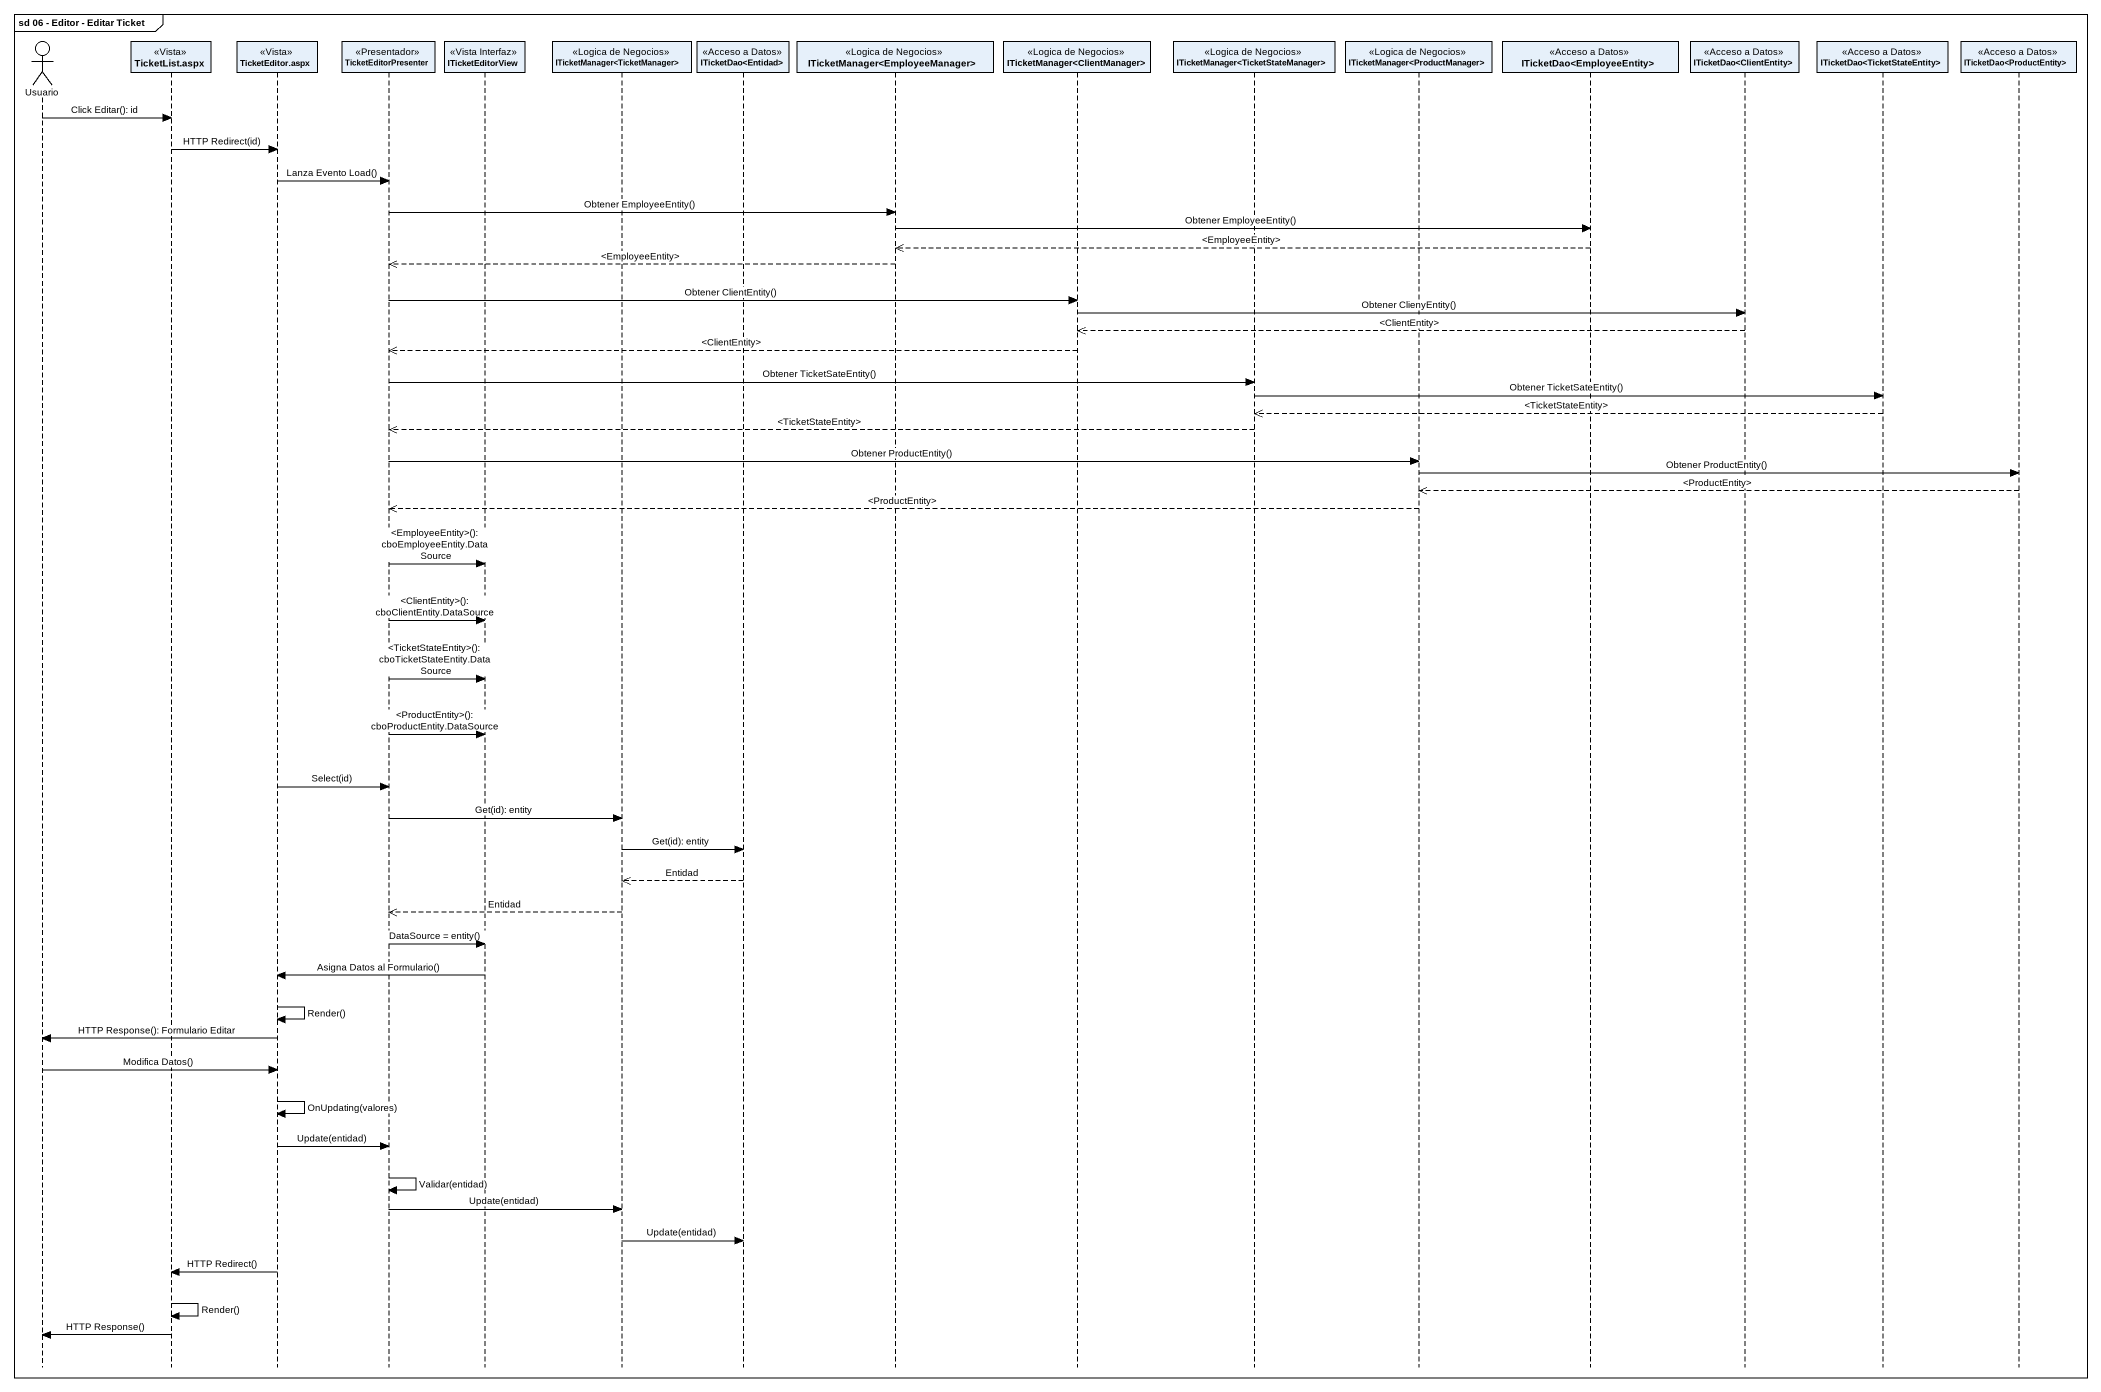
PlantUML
@startuml
mainframe sd 06 - Editor - Editar Ticket
hide footbox
actor Usuario
participant "TicketList.aspx" as TicketList_aspx <<Vista>>
participant "TicketEditor.aspx" as TicketEditor_aspx <<Vista>>
participant TicketEditorPresenter <<Presentador>>
participant ITicketEditorView <<Vista Interfaz>>
participant "ITicketManager<TicketManager>" as ITicketManager_TicketManager <<Logica de Negocios>>
participant "ITicketDao<Entidad>" as ITicketDao_Entidad <<Acceso a Datos>>
participant "ITicketManager<EmployeeManager>" as ITicketManager <<Logica de Negocios>>
participant "ITicketManager<ClientManager>" as ITicketManager_ClientManager <<Logica de Negocios>>
participant "ITicketManager<TicketStateManager>" as ITicketManager_2 <<Logica de Negocios>>
participant "ITicketManager<ProductManager>" as ITicketManager_3 <<Logica de Negocios>>
participant "ITicketDao<EmployeeEntity>" as ITicketDao_EmployeeEntity <<Acceso a Datos>>
participant "ITicketDao<ClientEntity>" as ITicketDao_ClientEntity <<Acceso a Datos>>
participant "ITicketDao<TicketStateEntity>" as ITicketDao_TicketStateEntity <<Acceso a Datos>>
participant "ITicketDao<ProductEntity>" as ITicketDao_ProductEntity <<Acceso a Datos>>

Usuario -> TicketList_aspx : Click Editar(): id
TicketList_aspx -> TicketEditor_aspx : HTTP Redirect(id)
TicketEditor_aspx -> TicketEditorPresenter : Lanza Evento Load()
TicketEditorPresenter -> ITicketManager : Obtener EmployeeEntity()
ITicketManager -> ITicketDao_EmployeeEntity : Obtener EmployeeEntity()
ITicketDao_EmployeeEntity -->> ITicketManager : <EmployeeEntity>
ITicketManager -->> TicketEditorPresenter : <EmployeeEntity>
TicketEditorPresenter -> ITicketManager_ClientManager : Obtener ClientEntity()
ITicketManager_ClientManager -> ITicketDao_ClientEntity : Obtener ClienyEntity()
ITicketDao_ClientEntity -->> ITicketManager_ClientManager : <ClientEntity>
ITicketManager_ClientManager -->> TicketEditorPresenter : <ClientEntity>
TicketEditorPresenter -> ITicketManager_2 : Obtener TicketSateEntity()
ITicketManager_2 -> ITicketDao_TicketStateEntity : Obtener TicketSateEntity()
ITicketDao_TicketStateEntity -->> ITicketManager_2 : <TicketStateEntity>
ITicketManager_2 -->> TicketEditorPresenter : <TicketStateEntity>
TicketEditorPresenter -> ITicketManager_3 : Obtener ProductEntity()
ITicketManager_3 -> ITicketDao_ProductEntity : Obtener ProductEntity()
ITicketDao_ProductEntity -->> ITicketManager_3 : <ProductEntity>
ITicketManager_3 -->> TicketEditorPresenter : <ProductEntity>
TicketEditorPresenter -> ITicketEditorView : <EmployeeEntity>(): cboEmployeeEntity.DataSource
TicketEditorPresenter -> ITicketEditorView : <ClientEntity>(): cboClientEntity.DataSource
TicketEditorPresenter -> ITicketEditorView : <TicketStateEntity>(): cboTicketStateEntity.DataSource
TicketEditorPresenter -> ITicketEditorView : <ProductEntity>(): cboProductEntity.DataSource
TicketEditor_aspx -> TicketEditorPresenter : Select(id)
TicketEditorPresenter -> ITicketManager_TicketManager : Get(id): entity
ITicketManager_TicketManager -> ITicketDao_Entidad : Get(id): entity
ITicketDao_Entidad -->> ITicketManager_TicketManager : Entidad
ITicketManager_TicketManager -->> TicketEditorPresenter : Entidad
TicketEditorPresenter -> ITicketEditorView : DataSource = entity()
ITicketEditorView -> TicketEditor_aspx : Asigna Datos al Formulario()
TicketEditor_aspx -> TicketEditor_aspx : Render()
TicketEditor_aspx -> Usuario : HTTP Response(): Formulario Editar
Usuario -> TicketEditor_aspx : Modifica Datos()
TicketEditor_aspx -> TicketEditor_aspx : OnUpdating(valores)
TicketEditor_aspx -> TicketEditorPresenter : Update(entidad)
TicketEditorPresenter -> TicketEditorPresenter : Validar(entidad)
TicketEditorPresenter -> ITicketManager_TicketManager : Update(entidad)
ITicketManager_TicketManager -> ITicketDao_Entidad : Update(entidad)
TicketEditor_aspx -> TicketList_aspx : HTTP Redirect()
TicketList_aspx -> TicketList_aspx : Render()
TicketList_aspx -> Usuario : HTTP Response()
@enduml
